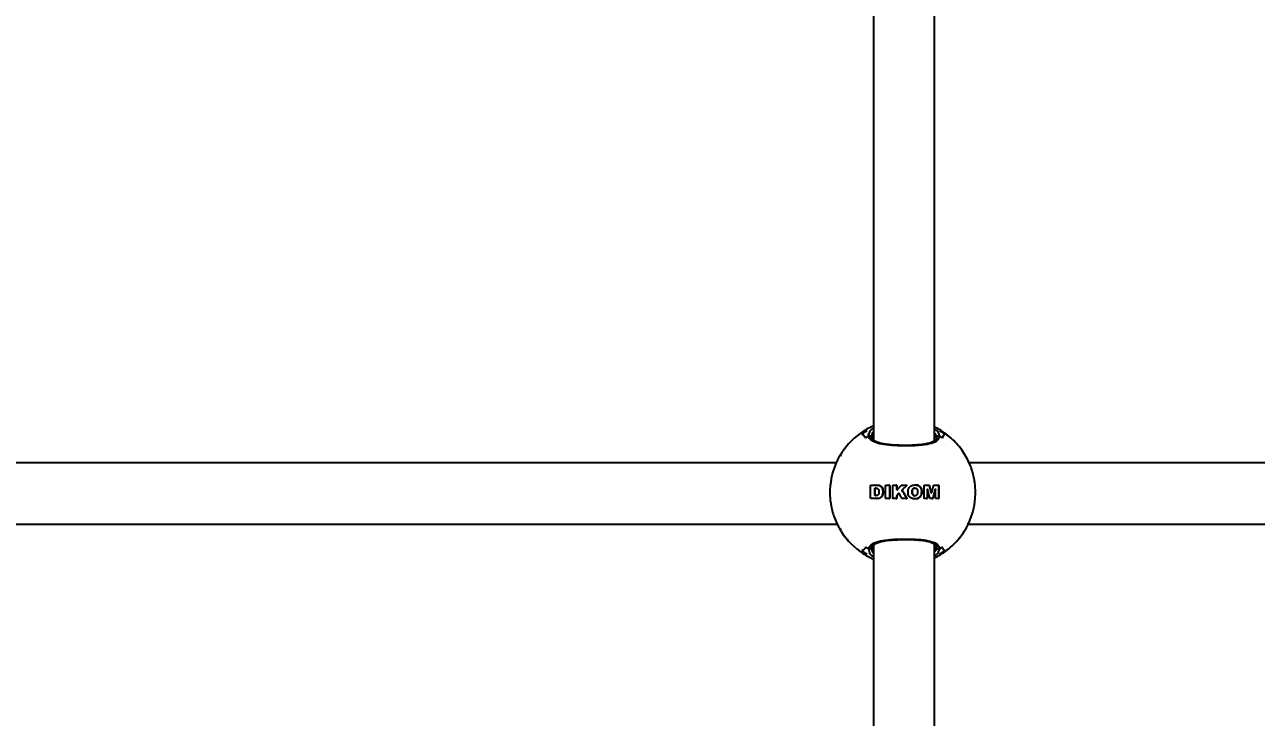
# Model space of a CAD drawing. Header units: millimetres. Extents: x -3362 to 2982, y -2844 to 2289.
# Drawn here: x -501 to -179.4, y -19.8 to 161 of the extents above; entities that cross this region are included whole.
import ezdxf

# ---------------------------------------------------------------- set-up
doc = ezdxf.new("R2010")
doc.units = ezdxf.units.MM
doc.layers.add('DIKOM_ОБЪЕКТ', color=7, linetype='Continuous')
doc.layers.add('DIKOM_РАЗМЕР_ЗОНА', color=7, linetype='Continuous')
doc.styles.add('style1', font='arial.ttf', dxfattribs={"width": 0.8})
doc.dimstyles.new('1-50', dxfattribs={"dimtxt": 300, "dimasz": 200, "dimexe": 100, "dimexo": 0, "dimgap": 100, "dimtad": 1, "dimdec": 0, "dimtxsty": 'style1', "dimcen": 0, "dimclrd": 7, "dimclre": 7, "dimadec": 1, "dimazin": 2, "dimtfac": 1, "dimtdec": 0, "dimtmove": 0, "dimatfit": 3, "dimfxl": 0, "dimlwd": 25, "dimlwe": 18, "dimarcsym": 0})

# ---------------------------------------------------------------- blocks, each defined once
blk = doc.blocks.new('*D1')
at = {"layer": 'Defpoints', "color": 0, "transparency": 16777216}
for p in [(-2911.71, 2288.6), (542, 2288.6), (182.22, -2211.4)]:
    blk.add_point(p, dxfattribs=at)
at = {"layer": 'DIKOM_РАЗМЕР_ЗОНА', "color": 7, "lineweight": 18, "transparency": 16777216}
for p, q in [((542, 2288.6), (-3011.71, 2288.6)), ((182.22, -2211.4), (-3011.71, -2211.4))]:
    blk.add_line(p, q, dxfattribs=at)
at = {"layer": 'DIKOM_РАЗМЕР_ЗОНА', "color": 7, "lineweight": 25, "transparency": 16777216}
blk.add_line((-2911.71, -2011.4), (-2911.71, 2088.6), dxfattribs=at)
at = {"layer": 'DIKOM_РАЗМЕР_ЗОНА', "color": 7, "transparency": 16777216}
for points in [[(-2945.05, 2088.6), (-2878.38, 2088.6), (-2911.71, 2288.6)], [(-2945.05, -2011.4), (-2878.38, -2011.4), (-2911.71, -2211.4)]]:
    blk.add_solid(points, dxfattribs=at)
at = {"layer": 'DIKOM_РАЗМЕР_ЗОНА', "color": 0, "transparency": 16777216, "insert": (-3164.89, 38.6), "char_height": 300, "attachment_point": 5, "rotation": 90, "style": 'style1'}
blk.add_mtext('4500', dxfattribs=at)

msp = doc.modelspace()

# ---------------------------------------------------------------- linework, layer by layer
at = {"layer": 'DIKOM_ОБЪЕКТ'}
for p, q in [((-279.41, 325.18), (-279.41, 52.54)), ((-263.41, 52.35), (-263.41, 325.37)), ((-279.87, 53.19), (-279.88, 53.38)), ((-262.91, 53.06), (-262.94, 53.14)), ((-262.43, 54.3), (-262.15, 53.53)), ((-287.89, 48.62), (-287.97, 48.36)), ((-287.62, 49.25), (-287.8, 48.96)), ((-287.73, 49.11), (-287.78, 48.95)), ((-289.07, 46.6), (-554.41, 46.6)), ((10.93, 46.6), (-254.41, 46.6)), ((-280.15, 40.62), (-280.05, 40.72)), ((-280.15, 37.45), (-280.15, 40.57)), ((-280.05, 40.72), (-279.94, 40.76)), ((-279.94, 40.76), (-279.85, 40.77)), ((-279.85, 40.77), (-278.51, 40.77)), ((-279.04, 39.77), (-279.04, 38.25)), ((-279.04, 38.25), (-279.04, 39.77)), ((-279.04, 39.77), (-279.04, 39.77)), ((-278.8, 39.97), (-278.8, 39.97)), ((-278.79, 39.97), (-278.61, 39.97)), ((-278.78, 39.97), (-278.78, 39.97)), ((-278.51, 40.77), (-277.8, 40.67)), ((-277.8, 40.67), (-278.51, 40.77)), ((-278.2, 39.81), (-278.11, 39.71)), ((-277.8, 40.67), (-277.65, 40.61)), ((-277.65, 40.61), (-277.8, 40.67)), ((-277.8, 40.67), (-277.8, 40.67)), ((-277.65, 40.61), (-277.13, 40.14)), ((-277.14, 40.14), (-277.65, 40.61)), ((-277.65, 40.61), (-277.65, 40.61)), ((-276.94, 39.7), (-277.14, 40.14)), ((-277.14, 40.14), (-277.13, 40.14)), ((-277.13, 40.14), (-276.94, 39.7)), ((-276.99, 38.15), (-276.86, 38.73)), ((-276.86, 38.73), (-276.98, 38.15)), ((-276.94, 39.7), (-276.86, 38.73)), ((-276.86, 38.73), (-276.94, 39.7)), ((-276.94, 39.7), (-276.94, 39.7)), ((-276.86, 38.73), (-276.86, 38.73)), ((-276.23, 37.45), (-276.23, 40.57)), ((-276.03, 40.77), (-275.33, 40.77)), ((-275.13, 40.57), (-275.13, 37.45)), ((-275.13, 37.45), (-275.13, 40.57)), ((-275.13, 40.57), (-275.13, 40.57)), ((-274.33, 37.45), (-274.33, 40.57)), ((-274.13, 40.77), (-273.44, 40.77)), ((-273.24, 40.57), (-273.24, 39.64)), ((-273.24, 39.64), (-273.24, 40.57)), ((-273.24, 40.57), (-273.24, 40.57)), ((-273.24, 39.64), (-273.24, 39.64)), ((-273.17, 39.56), (-273.16, 39.56)), ((-273.1, 39.59), (-272.22, 40.62)), ((-271.89, 40.77), (-270.85, 40.77)), ((-271.83, 39.27), (-271.83, 39.27)), ((-271.8, 39.59), (-270.79, 40.63)), ((-271.8, 39.59), (-271.79, 39.59)), ((-270.79, 40.63), (-271.79, 39.59)), ((-270.79, 40.63), (-270.79, 40.63)), ((-269.26, 39.36), (-269.26, 38.64)), ((-269.26, 39.36), (-269.26, 39.36)), ((-269.26, 38.64), (-269.26, 39.36)), ((-269.26, 38.64), (-269.14, 38.29)), ((-269.26, 38.64), (-269.26, 38.64)), ((-269.13, 38.29), (-269.26, 38.64)), ((-269.09, 39.77), (-269.09, 39.77)), ((-268.82, 39.96), (-268.82, 39.96)), ((-268.56, 40.01), (-268.56, 40.01)), ((-267.88, 40.74), (-268.55, 40.79)), ((-267.85, 38.64), (-267.97, 38.29)), ((-267.88, 40.74), (-267.88, 40.74)), ((-267.84, 39.28), (-267.85, 38.64)), ((-266.84, 39.71), (-266.84, 39.71)), ((-266.18, 37.45), (-266.18, 40.57)), ((-265.98, 40.77), (-264.97, 40.77)), ((-265.31, 37.45), (-265.31, 39.73)), ((-265.31, 39.73), (-265.3, 39.73)), ((-265.3, 39.73), (-265.3, 37.45)), ((-265.28, 39.75), (-265.28, 39.75)), ((-264.68, 37.44), (-265.25, 39.74)), ((-264.28, 38.82), (-264.73, 40.58)), ((-264.72, 40.58), (-264.27, 38.82)), ((-264.28, 38.82), (-264.27, 38.82)), ((-264.23, 38.78), (-264.23, 38.78)), ((-264.18, 38.82), (-263.74, 40.58)), ((-263.21, 39.74), (-263.79, 37.44)), ((-263.79, 37.44), (-263.21, 39.74)), ((-263.49, 40.77), (-262.49, 40.77)), ((-263.21, 39.74), (-263.21, 39.74)), ((-263.18, 39.75), (-263.19, 39.75)), ((-263.16, 37.45), (-263.16, 39.73)), ((-262.3, 37.45), (-262.3, 40.57)), ((-262.3, 40.57), (-262.29, 40.57)), ((-262.29, 40.57), (-262.29, 37.45)), ((-280.14, 37.4), (-280.15, 37.45)), ((-279.93, 37.26), (-280.06, 37.31)), ((-279.85, 37.25), (-279.93, 37.26)), ((-278.5, 37.25), (-279.85, 37.25)), ((-279.04, 38.25), (-279.04, 38.25)), ((-278.81, 38.05), (-278.81, 38.05)), ((-278.41, 38.08), (-278.79, 38.05)), ((-278.78, 38.05), (-278.78, 38.05)), ((-278.37, 37.25), (-278.5, 37.25)), ((-278.49, 37.25), (-278.37, 37.25)), ((-277.84, 37.35), (-278.37, 37.25)), ((-278.37, 37.25), (-277.85, 37.35)), ((-278.37, 37.25), (-278.37, 37.25)), ((-277.85, 37.35), (-277.84, 37.35)), ((-276.99, 38.15), (-276.98, 38.15)), ((-275.33, 37.25), (-276.03, 37.25)), ((-275.13, 37.45), (-275.13, 37.45)), ((-273.44, 37.25), (-274.13, 37.25)), ((-273.24, 37.91), (-273.24, 37.45)), ((-273.24, 37.45), (-273.24, 37.91)), ((-273.24, 37.91), (-273.24, 37.91)), ((-273.24, 37.45), (-273.24, 37.45)), ((-272.81, 38.55), (-273.1, 38.25)), ((-273.1, 38.25), (-272.81, 38.55)), ((-273.1, 38.25), (-273.1, 38.25)), ((-272.81, 38.55), (-272.81, 38.55)), ((-272.71, 38.59), (-272.71, 38.59)), ((-272.02, 37.43), (-272.58, 38.52)), ((-270.79, 37.25), (-271.73, 37.25)), ((-270.7, 37.42), (-270.7, 37.42)), ((-269.14, 38.29), (-269.13, 38.29)), ((-268.58, 38), (-268.57, 38)), ((-268.54, 37.19), (-267.87, 37.27)), ((-267.87, 37.27), (-267.87, 37.27)), ((-266.87, 38.23), (-266.86, 38.23)), ((-265.5, 37.25), (-265.98, 37.25)), ((-265.31, 37.45), (-265.3, 37.45)), ((-264.03, 37.25), (-264.43, 37.25)), ((-263.79, 37.44), (-263.79, 37.44)), ((-262.49, 37.25), (-262.97, 37.25)), ((-262.3, 37.45), (-262.29, 37.45)), ((-554.66, 30.6), (-288.85, 30.6)), ((-287.97, 29.36), (-287.89, 29.1)), ((-254.66, 30.6), (11.15, 30.6)), ((-287.78, 28.76), (-287.73, 28.61)), ((-280.35, 23.08), (-280.63, 24.18)), ((-279.83, 24.4), (-279.81, 24.31)), ((-279.41, 25.18), (-279.41, -247.46)), ((-263.41, -247.65), (-263.41, 25.37)), ((-262.94, 24.57), (-262.91, 24.65)), ((-262.15, 24.18), (-262.47, 23.36)), ((-261.58, 22.85), (-262.09, 22.78)), ((-261.5, 23.14), (-261.5, 22.86))]:
    msp.add_line(p, q, dxfattribs=at)
for centre, radius, start, end in [((-271.73, 38.86), 18.99, 122.6654, 147.3703), ((-271.57, 38.86), 18.67, 120.5919, 125.6266), ((-271.59, 38.86), 18.67, 54.3734, 59.4081), ((-271.75, 38.87), 18.99, 32.6289, 57.3355), ((-271.36, 38.83), 17.38, 122.2287, 125.0496), ((-271.44, 38.8), 17.42, 54.9533, 57.7684), ((-271.73, 38.85), 19, 212.6307, 237.3324), ((-271.75, 38.85), 18.99, 302.6667, 327.3701), ((-271.62, 38.78), 18.59, 234.3625, 239.4191), ((-271.33, 38.93), 17.44, 234.9484, 237.7601), ((-271.47, 38.96), 17.48, 302.2429, 305.0487), ((-271.55, 38.78), 18.59, 300.5809, 305.6375)]:
    msp.add_arc(centre, radius, start, end, dxfattribs=at)
for points, knots in [([(-279.41, 56.2), (-279.75, 56.06), (-280.69, 55.68), (-281.53, 55.13), (-282.07, 54.78)], [0, 0, 0, 0, 0.368046, 1, 1, 1, 1]), ([(-280.63, 53.53), (-280.64, 53.57), (-280.7, 53.94), (-280.49, 54.34), (-280.3, 54.69)], [0, 0, 0, 0, 0.112862, 1, 1, 1, 1]), ([(-280.3, 54.69), (-280.28, 54.78), (-280.21, 55.1), (-279.74, 55.41), (-279.41, 55.63)], [0, 0, 0, 0, 0.283638, 1, 1, 1, 1]), ([(-261.57, 54.88), (-261.68, 54.96), (-262.25, 55.36), (-262.89, 55.66), (-263.41, 55.9)], [0, 0, 0, 0, 0.191088, 1, 1, 1, 1]), ([(-263.41, 55.41), (-263.05, 55.15), (-262.55, 54.78), (-262.45, 54.41), (-262.43, 54.3)], [0, 0, 0, 0, 0.71123, 1, 1, 1, 1]), ([(-252.73, 38.86), (-252.76, 39.68), (-252.81, 40.85), (-253.08, 42.56), (-253.42, 44.01), (-253.98, 45.71), (-254.75, 47.44), (-255.74, 49.18), (-256.95, 50.86), (-258.39, 52.43), (-259.93, 53.81), (-261.05, 54.55), (-261.57, 54.88)], [0, 0, 0, 0, 0.129766, 0.183148, 0.271798, 0.364324, 0.464038, 0.568646, 0.677256, 0.789169, 0.903896, 1, 1, 1, 1]), ([(-282.45, 54.04), (-282.27, 53.96), (-281.89, 53.8), (-281.53, 53.31), (-281.34, 53.06)], [0, 0, 0, 0, 0.49657, 1, 1, 1, 1]), ([(-281.34, 53.06), (-281.52, 53.3), (-281.89, 53.79), (-282.26, 53.96), (-282.45, 54.04)], [0, 0, 0, 0, 0.496482, 1, 1, 1, 1]), ([(-279.9, 53.22), (-279.9, 53.23), (-279.91, 53.3), (-279.99, 53.42), (-280.13, 53.55), (-280.3, 53.61), (-280.47, 53.61), (-280.57, 53.57), (-280.62, 53.54), (-280.63, 53.53)], [0, 0, 0, 0, 0.031894, 0.241166, 0.444842, 0.634254, 0.810276, 0.980039, 1, 1, 1, 1]), ([(-280.63, 53.53), (-280.58, 53.56), (-280.49, 53.6), (-280.32, 53.61), (-280.17, 53.57), (-280.03, 53.47), (-279.93, 53.33), (-279.88, 53.19), (-279.87, 53.09), (-279.87, 53.06)], [0, 0, 0, 0, 0.145327, 0.290768, 0.434639, 0.582119, 0.738526, 0.906203, 1, 1, 1, 1]), ([(-262.15, 53.53), (-262.25, 53.16), (-262.45, 52.39), (-264.09, 51.61), (-266.29, 51.21), (-268.82, 51.03), (-271.57, 50.98), (-274.64, 51.08), (-277.34, 51.4), (-279.36, 52.01), (-280.38, 52.77), (-280.57, 53.33), (-280.63, 53.53)], [0, 0, 0, 0, 0.111434, 0.229359, 0.339013, 0.410112, 0.516712, 0.623258, 0.729394, 0.834803, 0.941414, 1, 1, 1, 1]), ([(-279.41, 54.62), (-279.44, 54.59), (-279.91, 54.19), (-279.88, 53.76), (-279.86, 53.37)], [0, 0, 0, 0, 0.071298, 1, 1, 1, 1]), ([(-271.24, 51.14), (-271.31, 51.14), (-271.92, 51.13), (-273.09, 51.17), (-274.67, 51.26), (-276.13, 51.42), (-277.4, 51.65), (-278.43, 51.95), (-279.2, 52.32), (-279.67, 52.74), (-279.87, 53.01), (-279.87, 53.17), (-279.87, 53.2)], [0, 0, 0, 0, 0.014273, 0.137222, 0.25948, 0.380701, 0.501416, 0.620167, 0.738563, 0.856338, 0.978306, 1, 1, 1, 1]), ([(-262.94, 53.03), (-262.94, 52.97), (-262.95, 52.79), (-263.15, 52.51), (-263.64, 52.14), (-264.42, 51.8), (-265.48, 51.53), (-266.76, 51.34), (-268.21, 51.21), (-269.73, 51.14), (-270.76, 51.14), (-271.24, 51.14)], [0, 0, 0, 0, 0.050539, 0.174305, 0.287663, 0.408262, 0.528488, 0.647396, 0.76978, 0.89136, 1, 1, 1, 1]), ([(-262.94, 53.14), (-262.93, 53.49), (-262.93, 53.89), (-263.36, 54.29), (-263.41, 54.34)], [0, 0, 0, 0, 0.884631, 1, 1, 1, 1]), ([(-262.15, 53.53), (-262.2, 53.56), (-262.29, 53.6), (-262.46, 53.61), (-262.61, 53.57), (-262.75, 53.47), (-262.85, 53.33), (-262.9, 53.19), (-262.91, 53.09), (-262.91, 53.06)], [0, 0, 0, 0, 0.145325, 0.290764, 0.434633, 0.582111, 0.738516, 0.906209, 1, 1, 1, 1]), ([(-262.91, 53.06), (-262.9, 53.12), (-262.89, 53.25), (-262.79, 53.42), (-262.65, 53.55), (-262.48, 53.61), (-262.31, 53.61), (-262.21, 53.57), (-262.16, 53.54), (-262.15, 53.53)], [0, 0, 0, 0, 0.177687, 0.355443, 0.528446, 0.689334, 0.838847, 0.983045, 1, 1, 1, 1]), ([(-261.44, 53.06), (-261.32, 53.3), (-261.08, 53.79), (-260.84, 53.96), (-260.72, 54.04)], [0, 0, 0, 0, 0.496482, 1, 1, 1, 1]), ([(-260.72, 54.04), (-260.84, 53.96), (-261.08, 53.8), (-261.32, 53.31), (-261.44, 53.06)], [0, 0, 0, 0, 0.496571, 1, 1, 1, 1]), ([(-287.8, 48.96), (-288.03, 48.6), (-288.66, 47.63), (-289.41, 45.96), (-290.02, 44.16), (-290.37, 42.76), (-290.48, 42), (-290.52, 41.75)], [0, 0, 0, 0, 0.164442, 0.445199, 0.70333, 0.900363, 1, 1, 1, 1]), ([(-290.47, 41.74), (-290.54, 41.42), (-290.73, 40.52), (-290.76, 38.54), (-290.71, 36.76), (-290.49, 35.83), (-290.47, 35.73)], [0, 0, 0, 0, 0.17298, 0.481717, 0.944279, 1, 1, 1, 1]), ([(-280.15, 40.57), (-280.15, 40.58), (-280.15, 40.6), (-280.15, 40.61), (-280.15, 40.62)], [0, 0, 0, 0, 0.536955, 1, 1, 1, 1]), ([(-278.79, 39.97), (-278.83, 39.97), (-278.9, 39.97), (-278.97, 39.91), (-279.02, 39.84), (-279.04, 39.8), (-279.04, 39.77)], [0, 0, 0, 0, 0.323707, 0.603249, 0.807609, 1, 1, 1, 1]), ([(-279.04, 39.77), (-279.03, 39.8), (-279.02, 39.84), (-278.98, 39.9), (-278.92, 39.95), (-278.85, 39.97), (-278.81, 39.97), (-278.79, 39.97)], [0, 0, 0, 0, 0.193579, 0.386674, 0.591834, 0.825251, 1, 1, 1, 1]), ([(-278.61, 39.97), (-278.51, 39.95), (-278.36, 39.92), (-278.24, 39.84), (-278.2, 39.81)], [0, 0, 0, 0, 0.709287, 1, 1, 1, 1]), ([(-278.11, 39.71), (-278.07, 39.64), (-278.02, 39.55), (-278, 39.45), (-278, 39.43)], [0, 0, 0, 0, 0.78595, 1, 1, 1, 1]), ([(-278, 39.43), (-277.98, 39.17), (-277.95, 38.85), (-278, 38.55), (-278.01, 38.5)], [0, 0, 0, 0, 0.827958, 1, 1, 1, 1]), ([(-276.23, 40.57), (-276.23, 40.59), (-276.22, 40.64), (-276.19, 40.69), (-276.14, 40.74), (-276.08, 40.76), (-276.04, 40.77), (-276.03, 40.77)], [0, 0, 0, 0, 0.210799, 0.421608, 0.633335, 0.854011, 1, 1, 1, 1]), ([(-275.13, 40.57), (-275.14, 40.59), (-275.14, 40.64), (-275.18, 40.7), (-275.24, 40.75), (-275.29, 40.77), (-275.33, 40.77), (-275.34, 40.77)], [0, 0, 0, 0, 0.219335, 0.438577, 0.666347, 0.904048, 1, 1, 1, 1]), ([(-275.33, 40.77), (-275.31, 40.77), (-275.26, 40.76), (-275.19, 40.72), (-275.15, 40.66), (-275.13, 40.6), (-275.13, 40.58), (-275.13, 40.57)], [0, 0, 0, 0, 0.240991, 0.481804, 0.722235, 0.953795, 1, 1, 1, 1]), ([(-274.33, 40.57), (-274.33, 40.59), (-274.33, 40.64), (-274.29, 40.7), (-274.25, 40.74), (-274.19, 40.77), (-274.15, 40.77), (-274.13, 40.77)], [0, 0, 0, 0, 0.207862, 0.415928, 0.622542, 0.831295, 1, 1, 1, 1]), ([(-273.44, 40.77), (-273.42, 40.77), (-273.37, 40.76), (-273.31, 40.72), (-273.26, 40.67), (-273.24, 40.61), (-273.24, 40.58), (-273.24, 40.57)], [0, 0, 0, 0, 0.228882, 0.457924, 0.688141, 0.91724, 1, 1, 1, 1]), ([(-273.24, 40.57), (-273.24, 40.59), (-273.25, 40.64), (-273.29, 40.7), (-273.35, 40.75), (-273.4, 40.77), (-273.43, 40.77), (-273.44, 40.77)], [0, 0, 0, 0, 0.224377, 0.448545, 0.676077, 0.906257, 1, 1, 1, 1]), ([(-273.24, 39.64), (-273.23, 39.63), (-273.23, 39.62), (-273.22, 39.59), (-273.21, 39.58), (-273.18, 39.56), (-273.16, 39.56), (-273.13, 39.57), (-273.12, 39.58), (-273.11, 39.59), (-273.1, 39.59)], [0, 0, 0, 0, 0.130867, 0.261973, 0.394241, 0.528125, 0.662978, 0.797269, 0.930833, 1, 1, 1, 1]), ([(-273.17, 39.56), (-273.17, 39.56), (-273.18, 39.56), (-273.2, 39.57), (-273.22, 39.58), (-273.23, 39.6), (-273.24, 39.62), (-273.24, 39.64), (-273.24, 39.64)], [0, 0, 0, 0, 0.053816, 0.263323, 0.474367, 0.683994, 0.892346, 1, 1, 1, 1]), ([(-272.22, 40.62), (-272.18, 40.65), (-272.1, 40.72), (-271.98, 40.76), (-271.91, 40.77), (-271.89, 40.77)], [0, 0, 0, 0, 0.427664, 0.855237, 1, 1, 1, 1]), ([(-271.83, 39.27), (-271.84, 39.3), (-271.87, 39.36), (-271.87, 39.45), (-271.84, 39.53), (-271.81, 39.57), (-271.8, 39.59)], [0, 0, 0, 0, 0.274156, 0.548396, 0.822467, 1, 1, 1, 1]), ([(-271.79, 39.59), (-271.81, 39.56), (-271.85, 39.51), (-271.87, 39.42), (-271.86, 39.34), (-271.84, 39.29), (-271.83, 39.27)], [0, 0, 0, 0, 0.273549, 0.546867, 0.820526, 1, 1, 1, 1]), ([(-271.83, 39.27), (-271.64, 38.97), (-271.26, 38.35), (-270.88, 37.73), (-270.7, 37.42)], [0, 0, 0, 0, 0.49862, 1, 1, 1, 1]), ([(-270.7, 37.42), (-270.89, 37.73), (-271.26, 38.35), (-271.64, 38.96), (-271.83, 39.27)], [0, 0, 0, 0, 0.498624, 1, 1, 1, 1]), ([(-270.85, 40.77), (-270.84, 40.77), (-270.82, 40.77), (-270.8, 40.75), (-270.78, 40.73), (-270.77, 40.7), (-270.76, 40.67), (-270.77, 40.65), (-270.78, 40.63), (-270.79, 40.63)], [0, 0, 0, 0, 0.146795, 0.294237, 0.441544, 0.590228, 0.73982, 0.889892, 1, 1, 1, 1]), ([(-270.79, 40.63), (-270.79, 40.63), (-270.77, 40.65), (-270.77, 40.68), (-270.77, 40.71), (-270.78, 40.74), (-270.81, 40.76), (-270.83, 40.77), (-270.85, 40.77), (-270.85, 40.77)], [0, 0, 0, 0, 0.149244, 0.298865, 0.448735, 0.598946, 0.748416, 0.896779, 1, 1, 1, 1]), ([(-270.28, 38.34), (-270.32, 38.69), (-270.38, 39.15), (-270.3, 39.59), (-270.28, 39.69)], [0, 0, 0, 0, 0.776351, 1, 1, 1, 1]), ([(-270.28, 39.69), (-270.22, 39.85), (-270.09, 40.17), (-269.74, 40.53), (-269.46, 40.65), (-269.32, 40.71)], [0, 0, 0, 0, 0.356965, 0.695181, 1, 1, 1, 1]), ([(-269.32, 40.71), (-269.01, 40.77), (-268.52, 40.87), (-268.05, 40.78), (-267.88, 40.74)], [0, 0, 0, 0, 0.646361, 1, 1, 1, 1]), ([(-269.09, 39.77), (-269.14, 39.69), (-269.22, 39.56), (-269.25, 39.41), (-269.26, 39.36)], [0, 0, 0, 0, 0.667212, 1, 1, 1, 1]), ([(-269.26, 39.36), (-269.23, 39.46), (-269.2, 39.61), (-269.11, 39.73), (-269.09, 39.77)], [0, 0, 0, 0, 0.66707, 1, 1, 1, 1]), ([(-268.82, 39.96), (-268.89, 39.93), (-268.99, 39.88), (-269.07, 39.8), (-269.09, 39.77)], [0, 0, 0, 0, 0.699121, 1, 1, 1, 1]), ([(-269.09, 39.77), (-269.03, 39.83), (-268.95, 39.91), (-268.85, 39.95), (-268.82, 39.96)], [0, 0, 0, 0, 0.69888, 1, 1, 1, 1]), ([(-268.56, 40), (-268.59, 40), (-268.68, 40.01), (-268.76, 39.98), (-268.82, 39.96)], [0, 0, 0, 0, 0.329028, 1, 1, 1, 1]), ([(-268.82, 39.96), (-268.74, 39.99), (-268.6, 40.03), (-268.46, 40), (-268.4, 39.99)], [0, 0, 0, 0, 0.581603, 1, 1, 1, 1]), ([(-268.4, 39.99), (-268.31, 39.96), (-268.17, 39.91), (-268.06, 39.81), (-268.02, 39.78)], [0, 0, 0, 0, 0.662517, 1, 1, 1, 1]), ([(-268.02, 39.78), (-267.97, 39.69), (-267.87, 39.54), (-267.85, 39.36), (-267.84, 39.28)], [0, 0, 0, 0, 0.549105, 1, 1, 1, 1]), ([(-267.88, 40.74), (-267.72, 40.68), (-267.4, 40.55), (-267.03, 40.18), (-266.9, 39.86), (-266.84, 39.71)], [0, 0, 0, 0, 0.338111, 0.676345, 1, 1, 1, 1]), ([(-266.84, 39.71), (-266.9, 39.87), (-267.03, 40.18), (-267.41, 40.55), (-267.72, 40.68), (-267.88, 40.74)], [0, 0, 0, 0, 0.33053, 0.660937, 1, 1, 1, 1]), ([(-266.87, 38.23), (-266.81, 38.59), (-266.73, 39.09), (-266.82, 39.57), (-266.84, 39.71)], [0, 0, 0, 0, 0.724734, 1, 1, 1, 1]), ([(-266.84, 39.71), (-266.79, 39.35), (-266.73, 38.85), (-266.83, 38.37), (-266.86, 38.23)], [0, 0, 0, 0, 0.724328, 1, 1, 1, 1]), ([(-266.18, 40.57), (-266.18, 40.59), (-266.18, 40.63), (-266.15, 40.69), (-266.11, 40.74), (-266.05, 40.77), (-266.01, 40.77), (-265.98, 40.77)], [0, 0, 0, 0, 0.19089, 0.381645, 0.580649, 0.790943, 1, 1, 1, 1]), ([(-265.31, 39.73), (-265.31, 39.73), (-265.3, 39.74), (-265.3, 39.75), (-265.29, 39.75), (-265.29, 39.75), (-265.28, 39.75), (-265.28, 39.75)], [0, 0, 0, 0, 0.22702, 0.455632, 0.695362, 0.950787, 1, 1, 1, 1]), ([(-265.25, 39.74), (-265.26, 39.74), (-265.26, 39.75), (-265.27, 39.75), (-265.27, 39.75), (-265.28, 39.75), (-265.29, 39.75), (-265.3, 39.74), (-265.3, 39.74), (-265.3, 39.73), (-265.3, 39.73)], [0, 0, 0, 0, 0.124477, 0.248633, 0.379424, 0.519523, 0.664774, 0.811133, 0.948551, 1, 1, 1, 1]), ([(-264.97, 40.77), (-264.94, 40.77), (-264.88, 40.76), (-264.8, 40.71), (-264.74, 40.64), (-264.73, 40.59), (-264.72, 40.58)], [0, 0, 0, 0, 0.285079, 0.570693, 0.836757, 1, 1, 1, 1]), ([(-264.23, 38.78), (-264.23, 38.78), (-264.24, 38.78), (-264.25, 38.79), (-264.27, 38.8), (-264.28, 38.81), (-264.28, 38.82), (-264.28, 38.82)], [0, 0, 0, 0, 0.019376, 0.319247, 0.618363, 0.895328, 1, 1, 1, 1]), ([(-264.27, 38.82), (-264.27, 38.82), (-264.27, 38.8), (-264.26, 38.79), (-264.24, 38.78), (-264.22, 38.78), (-264.21, 38.79), (-264.19, 38.8), (-264.18, 38.81), (-264.18, 38.82), (-264.18, 38.82)], [0, 0, 0, 0, 0.120315, 0.24082, 0.369576, 0.510903, 0.660881, 0.809963, 0.947507, 1, 1, 1, 1]), ([(-263.74, 40.58), (-263.72, 40.61), (-263.69, 40.67), (-263.62, 40.73), (-263.55, 40.76), (-263.5, 40.77), (-263.49, 40.77)], [0, 0, 0, 0, 0.289711, 0.578435, 0.898322, 1, 1, 1, 1]), ([(-263.16, 39.73), (-263.16, 39.73), (-263.16, 39.74), (-263.17, 39.75), (-263.17, 39.75), (-263.18, 39.75), (-263.19, 39.75), (-263.2, 39.75), (-263.21, 39.74), (-263.21, 39.74), (-263.21, 39.74)], [0, 0, 0, 0, 0.113706, 0.227177, 0.348155, 0.485891, 0.640473, 0.804898, 0.963947, 1, 1, 1, 1]), ([(-263.21, 39.74), (-263.21, 39.74), (-263.21, 39.75), (-263.2, 39.75), (-263.19, 39.75), (-263.19, 39.75), (-263.19, 39.75)], [0, 0, 0, 0, 0.296007, 0.592312, 0.920774, 1, 1, 1, 1]), ([(-262.3, 40.57), (-262.3, 40.59), (-262.31, 40.63), (-262.34, 40.68), (-262.38, 40.73), (-262.43, 40.76), (-262.47, 40.77), (-262.5, 40.77)], [0, 0, 0, 0, 0.180172, 0.359819, 0.54508, 0.754384, 1, 1, 1, 1]), ([(-262.49, 40.77), (-262.46, 40.77), (-262.41, 40.76), (-262.35, 40.71), (-262.31, 40.65), (-262.3, 40.6), (-262.3, 40.57), (-262.29, 40.57)], [0, 0, 0, 0, 0.32222, 0.54744, 0.773797, 0.968923, 1, 1, 1, 1]), ([(-261.57, 22.84), (-261.4, 22.93), (-260.57, 23.42), (-259.23, 24.51), (-257.58, 26.11), (-256.16, 27.89), (-254.98, 29.8), (-254.08, 31.74), (-253.46, 33.55), (-253.08, 35.17), (-252.8, 36.89), (-252.76, 38.11), (-252.73, 38.86)], [0, 0, 0, 0, 0.030465, 0.151108, 0.27121, 0.390416, 0.508026, 0.622279, 0.727319, 0.807502, 0.883349, 1, 1, 1, 1]), ([(-290.48, 35.72), (-290.47, 35.61), (-290.36, 34.94), (-290.06, 33.7), (-289.5, 32), (-288.77, 30.32), (-288.13, 29.26), (-287.82, 28.74)], [0, 0, 0, 0, 0.046697, 0.27164, 0.506405, 0.759418, 1, 1, 1, 1]), ([(-280.06, 37.31), (-280.08, 37.32), (-280.11, 37.34), (-280.13, 37.38), (-280.14, 37.4)], [0, 0, 0, 0, 0.555362, 1, 1, 1, 1]), ([(-279.04, 38.25), (-279.04, 38.22), (-279.03, 38.18), (-278.99, 38.12), (-278.93, 38.08), (-278.87, 38.05), (-278.83, 38.05), (-278.81, 38.05)], [0, 0, 0, 0, 0.195126, 0.38943, 0.596451, 0.832072, 1, 1, 1, 1]), ([(-278.79, 38.05), (-278.82, 38.05), (-278.89, 38.05), (-278.97, 38.1), (-279.02, 38.16), (-279.03, 38.21), (-279.04, 38.24), (-279.04, 38.25)], [0, 0, 0, 0, 0.309821, 0.579066, 0.779634, 0.961003, 1, 1, 1, 1]), ([(-278.12, 38.26), (-278.17, 38.21), (-278.26, 38.13), (-278.37, 38.09), (-278.41, 38.08)], [0, 0, 0, 0, 0.617428, 1, 1, 1, 1]), ([(-278.01, 38.5), (-278.03, 38.44), (-278.05, 38.35), (-278.1, 38.28), (-278.12, 38.26)], [0, 0, 0, 0, 0.688495, 1, 1, 1, 1]), ([(-277.85, 37.35), (-277.67, 37.43), (-277.32, 37.61), (-277.1, 37.97), (-276.99, 38.15)], [0, 0, 0, 0, 0.489754, 1, 1, 1, 1]), ([(-276.98, 38.15), (-277.08, 37.99), (-277.27, 37.68), (-277.61, 37.45), (-277.8, 37.36), (-277.84, 37.35)], [0, 0, 0, 0, 0.445447, 0.889307, 1, 1, 1, 1]), ([(-276.03, 37.25), (-276.05, 37.25), (-276.1, 37.25), (-276.16, 37.29), (-276.2, 37.34), (-276.23, 37.4), (-276.23, 37.43), (-276.23, 37.45)], [0, 0, 0, 0, 0.220317, 0.441057, 0.651386, 0.84802, 1, 1, 1, 1]), ([(-275.13, 37.45), (-275.13, 37.43), (-275.14, 37.38), (-275.17, 37.32), (-275.22, 37.28), (-275.28, 37.25), (-275.31, 37.25), (-275.33, 37.25)], [0, 0, 0, 0, 0.20637, 0.412443, 0.625772, 0.84869, 1, 1, 1, 1]), ([(-275.33, 37.25), (-275.31, 37.25), (-275.26, 37.26), (-275.2, 37.29), (-275.15, 37.35), (-275.13, 37.4), (-275.13, 37.44), (-275.13, 37.45)], [0, 0, 0, 0, 0.228813, 0.457708, 0.685512, 0.905028, 1, 1, 1, 1]), ([(-274.13, 37.25), (-274.15, 37.25), (-274.2, 37.25), (-274.26, 37.28), (-274.3, 37.33), (-274.33, 37.39), (-274.33, 37.43), (-274.33, 37.45)], [0, 0, 0, 0, 0.208609, 0.417236, 0.621534, 0.820819, 1, 1, 1, 1]), ([(-273.24, 37.45), (-273.24, 37.43), (-273.24, 37.38), (-273.28, 37.32), (-273.33, 37.28), (-273.38, 37.25), (-273.42, 37.25), (-273.44, 37.25)], [0, 0, 0, 0, 0.209356, 0.418357, 0.63054, 0.845595, 1, 1, 1, 1]), ([(-273.44, 37.25), (-273.42, 37.25), (-273.37, 37.26), (-273.31, 37.29), (-273.27, 37.34), (-273.24, 37.4), (-273.24, 37.43), (-273.24, 37.45)], [0, 0, 0, 0, 0.214829, 0.429832, 0.645884, 0.860445, 1, 1, 1, 1]), ([(-273.1, 38.25), (-273.13, 38.21), (-273.2, 38.13), (-273.23, 38.01), (-273.24, 37.93), (-273.24, 37.91)], [0, 0, 0, 0, 0.405023, 0.809848, 1, 1, 1, 1]), ([(-273.24, 37.91), (-273.24, 37.96), (-273.23, 38.06), (-273.17, 38.18), (-273.12, 38.23), (-273.1, 38.25)], [0, 0, 0, 0, 0.400813, 0.801783, 1, 1, 1, 1]), ([(-272.58, 38.52), (-272.59, 38.53), (-272.61, 38.56), (-272.65, 38.58), (-272.7, 38.6), (-272.75, 38.59), (-272.78, 38.57), (-272.8, 38.56), (-272.81, 38.55)], [0, 0, 0, 0, 0.179851, 0.359964, 0.540913, 0.723216, 0.90637, 1, 1, 1, 1]), ([(-272.81, 38.55), (-272.8, 38.56), (-272.77, 38.58), (-272.74, 38.59), (-272.71, 38.59), (-272.71, 38.59)], [0, 0, 0, 0, 0.431485, 0.863539, 1, 1, 1, 1]), ([(-271.73, 37.25), (-271.77, 37.26), (-271.85, 37.27), (-271.95, 37.33), (-272, 37.39), (-272.02, 37.43)], [0, 0, 0, 0, 0.330766, 0.66151, 1, 1, 1, 1]), ([(-270.8, 37.25), (-270.78, 37.25), (-270.76, 37.26), (-270.72, 37.28), (-270.7, 37.31), (-270.69, 37.35), (-270.69, 37.39), (-270.7, 37.41), (-270.7, 37.42)], [0, 0, 0, 0, 0.17155, 0.343336, 0.515248, 0.687941, 0.86131, 1, 1, 1, 1]), ([(-270.7, 37.42), (-270.69, 37.41), (-270.68, 37.38), (-270.68, 37.34), (-270.7, 37.3), (-270.73, 37.27), (-270.76, 37.26), (-270.78, 37.25), (-270.79, 37.25)], [0, 0, 0, 0, 0.173559, 0.347582, 0.521332, 0.694748, 0.867512, 1, 1, 1, 1]), ([(-269.42, 37.34), (-269.56, 37.41), (-269.84, 37.55), (-270.14, 37.9), (-270.23, 38.2), (-270.28, 38.34)], [0, 0, 0, 0, 0.337026, 0.674145, 1, 1, 1, 1]), ([(-267.87, 37.27), (-268.11, 37.23), (-268.63, 37.12), (-269.15, 37.27), (-269.42, 37.34)], [0, 0, 0, 0, 0.468601, 1, 1, 1, 1]), ([(-269.14, 38.29), (-269.09, 38.24), (-268.99, 38.12), (-268.79, 38.01), (-268.64, 38), (-268.58, 38)], [0, 0, 0, 0, 0.346918, 0.693627, 1, 1, 1, 1]), ([(-268.51, 38), (-268.59, 38), (-268.74, 38), (-268.96, 38.1), (-269.08, 38.22), (-269.13, 38.29), (-269.13, 38.29)], [0, 0, 0, 0, 0.320765, 0.641431, 0.961022, 1, 1, 1, 1]), ([(-267.97, 38.29), (-268.02, 38.23), (-268.11, 38.12), (-268.31, 38.02), (-268.45, 38.01), (-268.51, 38)], [0, 0, 0, 0, 0.348167, 0.696265, 1, 1, 1, 1]), ([(-266.86, 38.23), (-266.94, 38.07), (-267.11, 37.74), (-267.49, 37.43), (-267.76, 37.32), (-267.87, 37.27)], [0, 0, 0, 0, 0.37864, 0.757065, 1, 1, 1, 1]), ([(-267.87, 37.27), (-267.7, 37.35), (-267.37, 37.5), (-267.03, 37.87), (-266.91, 38.13), (-266.87, 38.23)], [0, 0, 0, 0, 0.385589, 0.771288, 1, 1, 1, 1]), ([(-265.98, 37.25), (-266.01, 37.25), (-266.05, 37.26), (-266.11, 37.29), (-266.16, 37.35), (-266.18, 37.4), (-266.18, 37.44), (-266.18, 37.45)], [0, 0, 0, 0, 0.228322, 0.456976, 0.683556, 0.900221, 1, 1, 1, 1]), ([(-265.51, 37.25), (-265.48, 37.25), (-265.44, 37.25), (-265.38, 37.28), (-265.34, 37.33), (-265.31, 37.39), (-265.31, 37.43), (-265.31, 37.45)], [0, 0, 0, 0, 0.217124, 0.434538, 0.640598, 0.831435, 1, 1, 1, 1]), ([(-265.3, 37.45), (-265.31, 37.43), (-265.31, 37.39), (-265.33, 37.33), (-265.37, 37.29), (-265.42, 37.26), (-265.47, 37.25), (-265.5, 37.25), (-265.5, 37.25)], [0, 0, 0, 0, 0.181863, 0.363614, 0.545616, 0.735179, 0.937678, 1, 1, 1, 1]), ([(-264.43, 37.25), (-264.46, 37.25), (-264.52, 37.26), (-264.6, 37.31), (-264.66, 37.38), (-264.67, 37.43), (-264.68, 37.44)], [0, 0, 0, 0, 0.283974, 0.568009, 0.844275, 1, 1, 1, 1]), ([(-264.04, 37.25), (-264.01, 37.25), (-263.95, 37.26), (-263.87, 37.31), (-263.81, 37.37), (-263.8, 37.42), (-263.79, 37.44)], [0, 0, 0, 0, 0.282035, 0.56483, 0.822595, 1, 1, 1, 1]), ([(-263.79, 37.44), (-263.8, 37.42), (-263.81, 37.37), (-263.86, 37.31), (-263.93, 37.27), (-263.99, 37.25), (-264.02, 37.25), (-264.03, 37.25)], [0, 0, 0, 0, 0.216805, 0.432965, 0.660084, 0.912252, 1, 1, 1, 1]), ([(-262.97, 37.25), (-263, 37.26), (-263.05, 37.27), (-263.12, 37.32), (-263.15, 37.39), (-263.16, 37.43), (-263.16, 37.45)], [0, 0, 0, 0, 0.320986, 0.609278, 0.826708, 1, 1, 1, 1]), ([(-262.29, 37.45), (-262.3, 37.43), (-262.3, 37.39), (-262.32, 37.34), (-262.36, 37.3), (-262.41, 37.26), (-262.46, 37.25), (-262.48, 37.25), (-262.49, 37.25)], [0, 0, 0, 0, 0.169289, 0.33826, 0.51166, 0.70684, 0.934121, 1, 1, 1, 1]), ([(-262.49, 37.25), (-262.47, 37.25), (-262.42, 37.26), (-262.35, 37.3), (-262.31, 37.36), (-262.3, 37.41), (-262.3, 37.44), (-262.3, 37.45)], [0, 0, 0, 0, 0.301082, 0.521293, 0.742954, 0.931193, 1, 1, 1, 1]), ([(-287.82, 28.74), (-287.79, 28.69), (-287.42, 28.03), (-286.82, 27.22), (-286.19, 26.54), (-286.03, 26.36)], [0, 0, 0, 0, 0.062739, 0.758362, 1, 1, 1, 1]), ([(-280.63, 24.18), (-280.62, 24.24), (-280.51, 24.72), (-279.79, 25.51), (-277.73, 26.24), (-275.29, 26.57), (-272.63, 26.71), (-269.85, 26.73), (-266.9, 26.58), (-264.46, 26.2), (-262.8, 25.52), (-262.2, 24.77), (-262.16, 24.29), (-262.15, 24.18)], [0, 0, 0, 0, 0.016179, 0.139894, 0.255655, 0.36406, 0.435114, 0.541735, 0.648231, 0.754188, 0.859594, 0.967105, 1, 1, 1, 1]), ([(-279.8, 24.68), (-279.77, 24.75), (-279.71, 24.95), (-279.32, 25.3), (-278.65, 25.67), (-277.69, 25.99), (-276.49, 26.24), (-275.08, 26.42), (-273.53, 26.52), (-272.43, 26.57), (-271.86, 26.57), (-271.84, 26.57)], [0, 0, 0, 0, 0.077582, 0.206862, 0.330325, 0.461852, 0.594334, 0.726336, 0.861277, 0.995181, 1, 1, 1, 1]), ([(-271.84, 26.57), (-271.31, 26.57), (-270.22, 26.58), (-268.63, 26.53), (-267.12, 26.42), (-265.78, 26.24), (-264.66, 25.99), (-263.81, 25.66), (-263.24, 25.3), (-262.97, 24.91), (-262.87, 24.7), (-262.91, 24.55), (-262.91, 24.55)], [0, 0, 0, 0, 0.108838, 0.222115, 0.334392, 0.44541, 0.555647, 0.663689, 0.771982, 0.880324, 0.998514, 1, 1, 1, 1]), ([(-281.34, 24.65), (-281.52, 24.41), (-281.89, 23.92), (-282.26, 23.75), (-282.45, 23.67)], [0, 0, 0, 0, 0.496486, 1, 1, 1, 1]), ([(-281.34, 24.65), (-281.52, 24.41), (-281.89, 23.92), (-282.26, 23.75), (-282.45, 23.67)], [0, 0, 0, 0, 0.496486, 1, 1, 1, 1]), ([(-282.11, 22.96), (-281.93, 22.84), (-281.14, 22.28), (-280.23, 21.79), (-279.46, 21.5), (-279.41, 21.48)], [0, 0, 0, 0, 0.20463, 0.944004, 1, 1, 1, 1]), ([(-280.63, 24.18), (-280.58, 24.16), (-280.49, 24.11), (-280.32, 24.1), (-280.17, 24.15), (-280.03, 24.24), (-279.93, 24.38), (-279.88, 24.53), (-279.87, 24.62), (-279.87, 24.65)], [0, 0, 0, 0, 0.145317, 0.290748, 0.434609, 0.582141, 0.738538, 0.9061, 1, 1, 1, 1]), ([(-279.87, 24.65), (-279.88, 24.59), (-279.89, 24.46), (-279.99, 24.29), (-280.13, 24.16), (-280.3, 24.1), (-280.47, 24.11), (-280.57, 24.15), (-280.62, 24.18), (-280.63, 24.18)], [0, 0, 0, 0, 0.177689, 0.355544, 0.528478, 0.689368, 0.838883, 0.983045, 1, 1, 1, 1]), ([(-279.41, 22.05), (-279.79, 22.32), (-280.27, 22.66), (-280.34, 23.01), (-280.35, 23.08)], [0, 0, 0, 0, 0.795826, 1, 1, 1, 1]), ([(-279.89, 24.37), (-279.9, 24.39), (-279.91, 24.45), (-279.88, 24.5), (-279.86, 24.52)], [0, 0, 0, 0, 0.451625, 1, 1, 1, 1]), ([(-279.81, 24.31), (-279.85, 23.97), (-279.89, 23.58), (-279.47, 23.18), (-279.41, 23.13)], [0, 0, 0, 0, 0.854496, 1, 1, 1, 1]), ([(-263.41, 23.35), (-263.38, 23.38), (-262.92, 23.78), (-262.93, 24.19), (-262.94, 24.57)], [0, 0, 0, 0, 0.065531, 1, 1, 1, 1]), ([(-262.47, 23.36), (-262.49, 23.24), (-262.58, 22.9), (-263.08, 22.55), (-263.41, 22.33)], [0, 0, 0, 0, 0.340174, 1, 1, 1, 1]), ([(-263.41, 21.8), (-263.29, 21.85), (-262.64, 22.12), (-262.05, 22.52), (-261.57, 22.84)], [0, 0, 0, 0, 0.180732, 1, 1, 1, 1]), ([(-262.91, 24.65), (-262.9, 24.59), (-262.89, 24.46), (-262.79, 24.29), (-262.65, 24.16), (-262.48, 24.1), (-262.31, 24.11), (-262.21, 24.15), (-262.16, 24.18), (-262.15, 24.18)], [0, 0, 0, 0, 0.177689, 0.355544, 0.528478, 0.689368, 0.838883, 0.983045, 1, 1, 1, 1]), ([(-262.15, 24.18), (-262.2, 24.16), (-262.29, 24.11), (-262.46, 24.1), (-262.61, 24.15), (-262.75, 24.24), (-262.85, 24.38), (-262.9, 24.53), (-262.91, 24.62), (-262.91, 24.65)], [0, 0, 0, 0, 0.145315, 0.290744, 0.434603, 0.582134, 0.738528, 0.906106, 1, 1, 1, 1]), ([(-260.72, 23.67), (-260.84, 23.75), (-261.08, 23.92), (-261.32, 24.41), (-261.44, 24.65)], [0, 0, 0, 0, 0.496571, 1, 1, 1, 1]), ([(-260.72, 23.67), (-260.84, 23.75), (-261.08, 23.92), (-261.32, 24.41), (-261.44, 24.65)], [0, 0, 0, 0, 0.496571, 1, 1, 1, 1])]:
    msp.add_open_spline(points, degree=3, knots=knots, dxfattribs=at)

# ---------------------------------------------------------------- dimensions: what is measured, and where the dimension line sits
at = {"layer": 'DIKOM_РАЗМЕР_ЗОНА'}
dim = msp.add_linear_dim(base=(-2911.71, 2288.6), p1=(182.22, -2211.4), p2=(542, 2288.6), angle=90, dimstyle='1-50', dxfattribs=at)
dim.commit()
dim.dimension.update_dxf_attribs({"geometry": '*D1', "text_midpoint": (-2911.71, 38.6), "dimtype": 160})

doc.saveas('drawing.dxf')
